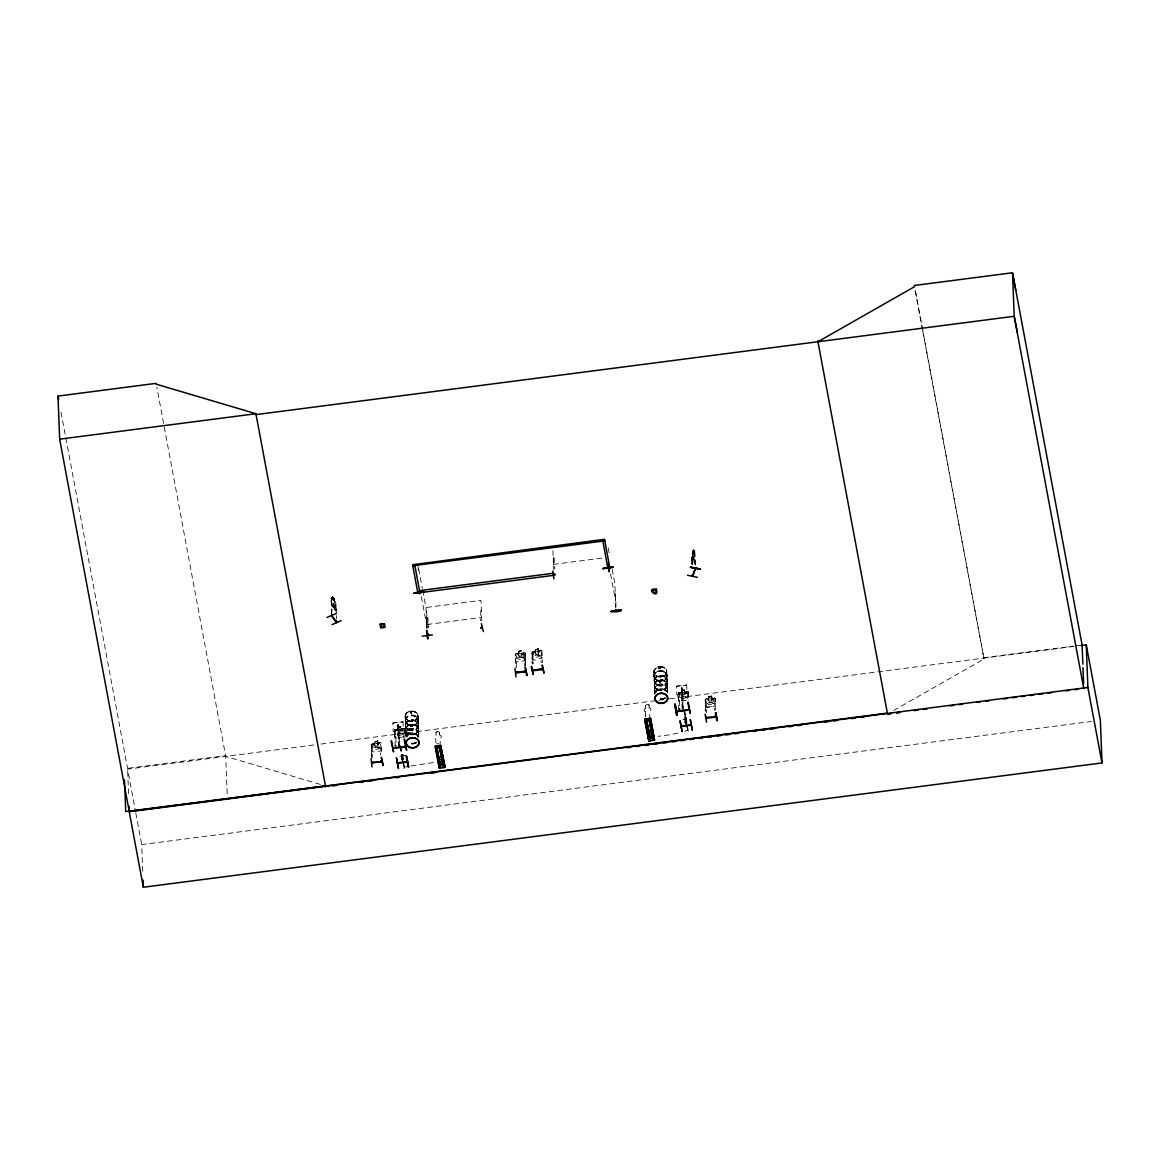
<?xml version="1.0" encoding="UTF-8"?>
<svg xmlns="http://www.w3.org/2000/svg" width="1160" height="1160" viewBox="0 0 1160 1160"><rect width="100%" height="100%" fill="white"/><g stroke="black" fill="none" stroke-linecap="round" stroke-linejoin="round"><path stroke-width="0.75" stroke-dasharray="5 3.75" d="M440.002 746.416L440.379 738.108A3.437 2.117 -10.6 0 0 439.553 734.846L439.437 732.38A1.725 1.058 -10.6 0 0 437.683 731.539A1.725 1.058 -10.6 0 0 436.029 732.815L436.146 735.295A3.437 2.117 -10.6 0 0 435.565 738.731L436.189 743.618M649.586 719.243L649.962 710.935A3.437 2.117 -10.6 0 0 649.136 707.673L649.107 707.499M691.693 557.829L694.492 550.101L695.144 565.906M336.356 613.915C338.27 608.391 332.572 590.135 335.457 610M335.748 610.972L336.095 604.07M405.71 718.388L405.217 721.274M405.492 724.376L405.899 723.101L405.391 725.971M416.005 725.348C412.119 722.811 404.956 725.188 405.565 730.423M405.55 729.06L406.812 726.363M411.684 713.197L411.51 712.312L411.263 713.125M410.64 712.994L411.568 712.588M406.217 731.8L405.724 734.686M410.408 726.087L411.466 725.536M412.38 720.418L412.626 720.606M411.002 725.58L411.162 726.624L410.466 726.203M411.771 726.537L412.032 725.725L411.64 726.61M412.322 726.436L411.757 725.551M412.67 734.352C413.714 732.207 410.669 736.121 414.671 734.135M406.421 719.476C410.06 723.173 418.586 721.187 418.078 715.314M417.673 718.011L418.093 716.691M412.902 733.729L412.409 733.801A6.438 5.061 -2.2 0 0 406.45 737.165M417.745 722.462L418.165 721.172M417.934 727.175L418.426 724.289M418.195 731.423L418.601 729.915M418.267 735.889L418.76 734.41L417.47 736.991A6.525 5.133 -2.2 0 0 413.003 728.857A6.525 5.133 -2.2 0 0 406.247 736.078M653.936 675.381L654.457 673.916M654.124 680.093L654.632 678.615M654.298 684.588C655.052 679.89 661.113 678.73 664.752 680.876M660.315 668.116L659.359 668.58L660.199 668.769M654.457 688.808L654.965 687.329M666.275 690.664L667.188 691.838A6.525 5.133 -2.2 0 0 660.228 688.895A6.525 5.133 -2.2 0 0 654.675 693.462L655.937 690.939M654.646 693.506L655.154 692.027M660.533 676.12L661.316 675.758M660.924 676.004L661.62 676.323L660.779 675.787M659.779 682.095L659.562 681.05L660.924 681.196M660.692 681.021L660.518 681.862M659.909 681.935L660.504 681.094L659.909 682.152M661.403 689.997L662.055 689.301M666.42 673.539C669.073 666.449 656.952 663.911 654.197 669.856C651.558 676.933 663.679 679.485 666.42 673.539L666.986 675.048M666.492 678.005L667.014 676.526A6.525 5.133 -2.2 0 0 657.894 671.408A6.525 5.133 -2.2 0 0 656.574 680.253A6.525 5.133 -2.2 0 0 666.971 676.57M666.681 682.703L667.188 681.225A6.525 5.133 -2.2 0 0 658.082 676.106A6.525 5.133 -2.2 0 0 656.763 684.951A6.525 5.133 -2.2 0 0 667.145 681.283M655.675 688.431C659.155 691.737 666.391 690.577 667.348 685.444M667.522 689.939L667.014 691.418A6.423 5.046 -2.2 0 0 660.91 684.719A6.423 5.046 -2.2 0 0 655.11 691.853L654.443 688.866M692.839 562.861C691.954 561.933 692.868 545.011 693.506 552.087L694.042 555.393L692.766 560.759L692.607 552.29M693.448 549.84L692.404 552.377M692.636 552.986L693.173 550.739M692.549 555.162L693.404 552.711M692.694 559.077L693.564 556.684M691.838 563.325L692.274 564.746L694.71 555.741M691.954 558.424L692.303 566.036M694.884 551.551L695.405 565.196M335.791 611.102L336.313 609.667M524.291 660.736L525.335 658.561M541.14 658.721C545.707 653.82 532.918 664.622 532.15 657.778M684.661 689.837L684.762 692.027L686.445 692.418L686.589 696.333L684.98 698.233L681.848 698.639L680.108 697.174L679.963 693.26L681.616 692.346L679.282 692.737C676.672 694.303 678.034 698.943 679.528 701.133L687.401 700.118L688.446 697.798L688.228 691.621L687.227 691.751L687.619 700.611M705.468 705.323L706.571 707.281L714.444 706.266L715.502 703.932L715.299 698.392L706.266 698.726L705.251 699.697L705.686 711.5M406.29 713.139L405.058 717.01L407.667 720.375A6.452 5.061 -2.2 0 0 417.977 716.75A6.452 5.061 -2.2 0 0 409.001 711.486A6.452 5.061 -2.2 0 0 407.711 720.215A6.452 5.061 -2.2 0 0 417.977 716.59A6.452 5.061 -2.2 0 0 409.016 711.631A6.452 5.061 -2.2 0 0 407.711 720.375M405.637 718.504L406.493 717.286M405.811 723.216L406.682 721.984M412.423 720.969L412.699 720.984M406.145 731.931L407.015 730.698M410.887 725.667L410.915 726.479M412.191 726.624L412.119 725.624M407.189 735.396L406.334 736.629A6.525 5.133 -2.2 0 1 412.322 733.294A6.525 5.133 -2.2 0 1 418.412 736.31L417.527 735.135M416.962 723.564L418.252 719.577M418.354 736.846A6.438 5.061 -2.2 0 0 412.351 733.889L412.423 734.338M417.136 728.277L418.006 727.044M418.18 731.235L416.15 733.613M654.385 674.033L655.24 672.814M658.88 667.783L658.706 668.595M658.894 668.667L659.126 667.783L658.634 668.407M660.127 668.566L660.098 667.754M660.49 668.464L659.068 668.798M654.559 678.745L655.429 677.512M654.718 683.269L656.763 681.079L659.88 679.977M665.71 679.107L666.579 677.875M665.884 683.805L666.753 682.573M666.928 686.749C664.752 690.606 658.837 691.157 655.675 688.242M371.693 756.189L371.243 744.299L380.088 742.4L381.307 743.082L381.698 754.885M371.258 744.401L374.695 743.27L374.491 741.023L377.855 740.674L377.826 742.864L380.088 742.4M403.97 737.398L403.578 728.538L404.579 728.408L404.695 734.672L403.738 736.904L395.85 737.832L394.733 735.875L394.516 730.249L403.39 728.437M532.367 663.955L531.918 652.065L540.763 650.165L541.981 650.847L540.72 650.252M531.933 652.152L535.369 651.035L535.151 648.788L538.515 648.353L538.501 650.629L540.763 650.165M678.194 693.549L679.209 692.578L687.039 691.65L684.762 692.027M705.352 699.712L706.266 698.726M406.304 713.125C409.538 709.702 416.745 710.37 418.078 715.299M406.812 726.348L409.465 724.652A6.409 5.032 -2.2 0 1 418.426 729.698A6.452 5.061 -2.2 0 1 408.218 733.424A6.452 5.061 -2.2 0 1 409.509 724.696A6.452 5.061 -2.2 0 1 418.485 729.799A6.409 5.032 -2.2 0 1 408.248 733.294A6.409 5.032 -2.2 0 1 409.538 724.623M417.339 732.438L414.685 734.323M659.344 681.239L659.359 682.196M660.881 682.051L659.416 682.08M335.428 606.839L334.66 607.361L333.123 605.215L332.094 598.473L332.891 598.923L331.107 597.269L331.949 616.322M405.666 730.148L406.043 731.742M893.751 710.428L984.028 658.967L915.414 290.826M535.354 650.948L533.702 651.862L533.846 655.777L535.587 657.241L538.718 656.836L540.328 654.936L540.183 651.021L538.486 650.542M374.578 743.212L373.027 744.096L373.186 748.011L374.926 749.476L378.044 749.07L379.668 747.17L379.509 743.255L377.812 742.777M410.495 712.385L411.307 712.965M409.959 712.791L411.452 713.24M411.278 713.458L411.611 712.211M410.48 726.479L411.974 726.653M332.833 598.777L332.746 596.675L333.21 607.318M331.601 597.255L335.544 602.562M334.298 599.024L332.644 596.718M331.267 597.327L331.919 605.694L335.936 611.073M332.006 605.65L331.441 602.852M331.426 613.988L331.151 598.487L332.064 611.073M331.601 599.125L330.846 598.633M335.704 605.52L335.574 604.751L335.907 610.639M410.64 712.312L411.365 712.443M411.002 725.449L411.757 725.421M657.735 666.986L659.373 666.594M659.228 667.565L660.185 667.609M411.757 726.754L412.003 726.218M553.436 564.398L602.649 558.018M427.141 624.5L481.632 617.439M518.621 653.196L518.418 650.963L521.768 650.528L521.855 652.703L523.436 653.196L523.595 657.111L521.971 658.996L518.853 659.402L517.113 657.952L516.954 654.023L518.607 653.109L515.185 654.327L515.692 667.827M525.625 664.825L525.219 652.935L521.753 652.79L521.652 650.615M516.098 655.487L515.171 655.603L516.157 655.762L516.736 671.118M524.262 654.428C525.915 653.298 523.102 663.607 524.712 666.376M531.918 653.442C533.527 652.326 530.714 660.953 532.309 663.679M540.995 652.268C542.604 651.151 539.85 660.054 541.445 662.78M392.82 723.014L403.071 721.853L392.82 723.014L393.182 731.699L403.39 730.379L403.027 721.679M676.468 686.227L686.72 685.067L676.468 686.227L676.831 694.927L687.053 693.593L686.691 684.908M398.3 725.348L397.895 724.579L398.025 725.391M398.547 746.359L397.648 724.942L398.634 724.812L399.692 747.808M682.196 709.572L681.297 688.17L682.298 688.039L682.602 689.707L681.659 690.939L682.298 688.039M681.674 688.605L681.543 687.793L681.964 688.576M397.764 726.102L398.62 726M681.428 689.33L682.268 689.214M398.953 726.479L397.952 726.61L398.764 746.141M682.355 707.586L681.674 689.808L682.602 689.707L683.341 711.022M401.113 726.537L397.764 726.972L401.113 726.537L401.099 728.799L404.637 728.741M684.762 689.75L681.413 690.186L684.791 689.837L684.85 691.853M397.996 727.726L398.997 727.596L398.677 725.928L397.691 726.058L397.996 727.726L397.648 724.942M395.632 729.51L397.982 729.205L396.314 730.032L396.459 733.961L398.199 735.411L401.331 735.005L402.94 733.12L402.796 729.205L401.084 728.712L401.012 726.624M688.286 691.954L687.227 691.751M397.982 729.814L401.113 729.408L401.259 733.337L398.141 733.743M681.645 693.042L684.762 692.636L684.922 696.551L681.79 696.957M128.557 793.788L127.571 768.326L225.707 755.595L227.287 796.92M983.985 657.72L1073.188 646.163M1074.972 645.932L1080.322 645.236M313.765 744.981L127.6 769.123L135.488 811.246M320.957 744.053L656.908 700.495M658.691 700.263L667.682 699.088M669.479 698.856L1077.278 645.975M708.601 696.478L711.82 695.899L711.921 698.088M705.236 700.988C706.846 699.871 704.033 708.499 705.628 711.211M714.313 699.799C715.923 698.683 713.154 707.6 714.763 710.312M371.243 745.677C372.911 744.532 370.098 754.841 371.708 757.611M380.335 744.503C381.93 743.386 379.175 752.289 380.77 755.015M394.995 745.314L396.125 745.155M678.643 708.528L679.861 708.818L678.702 709.007M398.431 745.242L399.417 745.126M706.571 707.281L714.444 706.266M437.161 743.763L438.755 743.748M401.433 759.974L401.723 754.551L401.998 759.902M402.679 763.091L402.853 754.406L402.491 759.8M685.009 723.173L685.371 717.764L685.589 724.347M686.778 722.97L686.517 717.62L686.343 726.305M404.825 755.421L399.446 756.291L406.638 755.363M686.676 718.866L683.095 719.519L686.72 719.098M685.603 720.606L684.327 713.821M404.608 767.093L404.086 768.239L404.608 767.093A339.039 89.001 -16.4 0 1 407.841 766.542M686.502 724.594L688.3 731.38L687.691 730.394A147.479 130.254 -43.2 0 1 684.458 731.351M142.738 871.247L141.709 844.596L1091.386 721.462M678.832 710.253L678.208 692.853L679.195 692.723L679.818 710.123M395.168 747.026L394.545 729.625L395.546 729.51L396.169 746.909M553.218 557.989C554.611 555.712 552.16 565.993 553.596 567.849M615.481 593.05L616.047 607.84M480.399 610.58C481.995 609.478 479.239 618.005 480.834 620.716M426.677 627.546L426.286 617.686L427.764 617.41L428.185 627.546M427.808 617.686L426.837 617.526M410.814 721.317L412.51 721.274M411.133 724.478L412.829 724.434M413.018 734.526L409.654 734.265M413.033 734.715L406.928 732.902M654.414 685.836L655.675 688.416M661.577 679.745L664.738 680.688L667.333 684.24M412.829 724.217L417.223 726.261M691.795 563.426L692.143 564.717M711.79 698.073L713.501 698.566L713.646 702.481L712.037 704.381L708.905 704.773L707.165 703.322L707.02 699.408L708.673 698.479L708.47 696.333L711.834 695.986L711.805 698.16M320.334 784.435L225.736 756.407L156.788 386.918M662.722 666.855L664.216 667.478M660.359 681.021L661.127 681.761M409.668 734.425L406.029 731.554M714.024 697.784L715.299 698.392L715.691 710.196M665.579 672.539L666.492 673.728M665.753 677.251L666.666 678.426M665.985 681.616L667.333 684.052L667.493 688.46M666.101 685.952L667.014 687.14M654.457 678.194L655.371 679.368M655.559 684.081L654.11 680.151M416.832 717.01L417.745 718.199M417.005 721.723L417.919 722.898M417.238 726.087L418.122 727.422M417.353 730.423L418.267 731.612M405.71 722.651L406.623 723.84M405.899 727.363L406.812 728.553M332.906 599.618L334.457 601.764M333.065 603.548L334.602 605.694M678.499 699.074L679.586 700.973M532.237 657.676L533.339 659.663M394.748 735.962L395.951 737.832M666.579 678.281L667.159 679.76M653.964 676.802L653.95 675.453L654.559 678.324M654.791 687.271L654.284 684.414M417.76 718.228L418.238 719.519M417.643 718.054L418.108 719.316M418.412 724.217L417.832 722.752L418.282 724.029M418.108 727.233L418.615 730.089M418.615 732.728L418.151 731.467L418.789 734.338M405.217 721.332L405.811 722.796M405.405 726.044L405.986 727.509M405.739 734.744L406.319 736.208A6.423 5.046 -2.2 0 1 412.162 729.19A6.423 5.046 -2.2 0 1 418.238 736.005M915.124 290.275L922.432 329.368M922.765 331.151L984.028 658.967M682.645 690.809L682.24 688.141L683.051 709.471M681.297 688.17L681.616 689.837M684.385 709.833L688.257 731.365M684.748 712.559L686.705 722.839M686.981 724.521L688.3 731.38M683.863 709.876L686.459 723.579M686.735 725.261L687.735 731.452M683.617 709.195L686.14 722.912M679.209 692.578L678.208 692.853M649.02 705.207L649.049 705.367A1.725 1.058 -10.6 0 0 647.309 704.526A1.725 1.058 -10.6 0 0 645.641 705.816L645.612 705.642A1.725 1.058 -10.6 0 1 647.265 704.352A1.725 1.058 -10.6 0 1 649.02 705.207L649.136 707.673M645.699 707.948L645.728 708.107A3.437 2.117 -10.6 0 0 645.149 711.558L645.772 716.43M645.149 711.558L645.728 716.271M608.217 547.897L609.203 553.218M612.204 569.226L614.858 583.451L615.699 607.884M610.523 573.837L615.51 600.503M525.466 658.648L524.392 660.895L516.519 661.91L515.388 659.866L515.301 654.341L516.258 653.413L524.03 652.428M418.716 568.922L422.37 588.482M422.704 590.266L426.024 608.043L426.793 628.27M421.355 596.646L426.677 625.095M439.437 732.38L439.553 734.846M436.029 732.815L436.059 732.99A1.725 1.058 -10.6 0 1 437.726 731.699A1.725 1.058 -10.6 0 1 439.466 732.54M400.49 745.938L403.288 760.293M403.375 761.322L404.651 768.166M400.447 745.923L403.013 759.597M400.258 746.678L404.086 767.195M399.968 745.981L402.491 759.684M402.853 761.366L404.086 768.239M395.56 729.365L394.545 729.625M394.516 730.249L394.864 735.933M381.524 748.722L380.465 750.955L372.592 751.97L371.476 750.027M61.002 412.104L127.571 768.326M135.807 813.001L141.709 844.596M426.286 617.686L427.155 628.227M706.164 700.857L706.614 712.805M694.347 550.188L694.797 565.833M693.346 549.811L693.709 560.41M692.303 558.511L692.563 565.326M691.621 557.742L691.954 565.964M688.228 691.621L688.62 700.48M686.517 717.62L686.865 726.203M684.85 717.866L685.082 723.188M679.774 708.383L679.818 709.441M666.652 670.799L666.826 674.743M666.855 675.526L667 679.441M667.043 680.224L667.333 688.155M667.362 688.938L667.522 692.853M653.964 672.438L654.08 676.382M654.124 677.179L654.269 681.094M654.312 681.877L654.602 689.808M654.632 690.591L654.791 694.507M645.612 705.642L645.728 708.107M554.103 557.597L554.538 569.096M552.899 550.753L553.61 569.212M541.966 650.76L542.372 662.65M532.846 653.327L533.281 663.839M525.117 652.978L525.639 666.26M481.762 620.6L480.979 600.372L426.488 607.434L427.272 627.661M427.764 617.41L428.141 627.27M418.049 565.37L418.238 570.488M417.904 715.27L418.078 719.2M418.108 719.997L418.252 723.913M418.296 724.696L418.586 732.627M418.615 733.41L418.774 737.325M405.217 716.909L405.333 720.853M405.376 721.65L405.522 725.565M405.565 726.348L405.855 734.265M405.884 735.063L405.971 737.02M404.579 728.408L404.971 737.267M402.853 754.406L403.201 762.99M398.634 724.812L399.402 746.242M372.172 745.561L372.635 757.494M336.414 615.612L336.545 619.019M335.574 604.751L335.776 609.855M334.341 598.98L334.805 609.493M667.508 688.533L667.536 689.881M667.174 679.818L667.203 681.166M411.06 766.006A339.039 89.001 -16.4 0 1 433.245 762.598M677.947 733.033A147.479 130.254 -43.2 0 1 658.257 736.281M407.116 736.977A6.525 5.133 -2.2 0 1 407.754 730.061A6.525 5.133 -2.2 0 1 416.585 729.828A6.525 5.133 -2.2 0 1 417.484 736.702M407.174 736.658A6.438 5.061 -2.2 0 1 407.812 729.828A6.438 5.061 -2.2 0 1 416.512 729.611A6.438 5.061 -2.2 0 1 417.397 736.397M416.44 742.849A6.438 5.061 -2.2 0 1 408.596 743.053M416.483 742.632A6.525 5.133 -2.2 0 1 408.523 742.835M406.363 736.861A6.525 5.133 -2.2 0 1 412.337 733.54A6.525 5.133 -2.2 0 1 418.426 736.542M416.469 742.385A6.525 5.133 -2.2 0 1 408.523 742.588M416.397 742.052A6.423 5.046 -2.2 0 1 408.566 742.255M406.435 736.383A6.423 5.046 -2.2 0 1 412.322 733.105A6.423 5.046 -2.2 0 1 418.31 736.063M665.231 698.16A6.525 5.133 -2.2 0 1 658.764 699.001M654.689 693.695A6.525 5.133 -2.2 0 1 655.11 692.389M655.937 691.215A6.525 5.133 -2.2 0 1 667.174 692.085M655.878 692.752A6.525 5.133 -2.2 0 1 660.054 684.429A6.525 5.133 -2.2 0 1 667.058 691.302M665.144 697.58A6.423 5.046 -2.2 0 1 658.779 698.407M654.776 693.187A6.423 5.046 -2.2 0 1 660.228 688.707A6.423 5.046 -2.2 0 1 667.058 691.592M665.216 697.914A6.525 5.133 -2.2 0 1 658.75 698.755M655.864 692.505A6.525 5.133 -2.2 0 1 660.04 684.197A6.525 5.133 -2.2 0 1 667.058 691.055M655.922 692.187A6.438 5.061 -2.2 0 1 656.56 685.357A6.438 5.061 -2.2 0 1 665.26 685.139A6.438 5.061 -2.2 0 1 666.144 691.925M665.188 698.378A6.438 5.061 -2.2 0 1 658.808 699.204M656.024 691.534A6.438 5.061 -2.2 0 1 666.246 691.259M379.407 748.229L376.42 746.648L373.592 749.056L375.68 746.271L373.491 744.154L376.318 745.72L379.102 743.415L377.072 746.112L379.407 748.229M402.694 734.164L399.692 732.583L396.865 735.005L398.967 732.221L396.778 730.089L399.605 731.655L402.375 729.365L400.345 732.062L402.694 734.164M523.334 658.155L520.347 656.574L517.519 658.996L519.608 656.212L517.418 654.08L520.26 655.646L523.029 653.355L521 656.053L523.334 658.155M540.082 655.995L537.095 654.414L534.267 656.821L536.355 654.037L534.165 651.92L536.993 653.486L539.777 651.18L537.747 653.877L540.082 655.995M686.343 697.392L683.341 695.812L680.514 698.218L682.616 695.434L680.427 693.317L683.254 694.884L686.038 692.578L684.009 695.275L686.343 697.392M713.4 703.54L710.399 701.945L707.571 704.366L709.673 701.582L707.484 699.451L710.312 701.017L713.096 698.726L711.051 701.423L713.4 703.54M655.762 686.227L654.892 687.46L655.777 686.241M521.115 651.035L519.129 651.992L521.115 651.035M537.848 648.861L535.876 649.817L537.848 648.861M521.768 653.413L518.636 653.805L518.781 657.735L521.913 657.328L521.768 653.413M538.501 651.238L535.384 651.644L535.529 655.559L538.66 655.154L538.501 651.238M400.461 727.044L398.474 728.001L400.461 727.044M684.11 690.258L682.138 691.215L684.11 690.258M711.167 696.406L709.18 697.363L711.167 696.406M377.188 741.095L375.202 742.052L377.188 741.095M711.82 698.784L708.688 699.19L708.847 703.105L711.979 702.699L711.82 698.784M377.841 743.473L374.709 743.879L374.854 747.794L377.986 747.388L377.841 743.473M688.228 692.158L687.024 691.563L688.242 692.245M334.08 598.937L333.094 597.559L334.08 598.937M667.014 676.454L667 675.105L667 676.454A6.525 5.133 -2.2 0 1 656.574 680.007A6.525 5.133 -2.2 0 1 657.879 671.161A6.525 5.133 -2.2 0 1 666.957 676.338M408.074 729.64A6.438 5.061 -2.2 0 0 418.325 726.015A6.438 5.061 -2.2 0 0 409.378 720.925A6.438 5.061 -2.2 0 0 408.074 729.64M408.015 729.423A6.525 5.133 -2.2 0 0 418.397 725.754A6.525 5.133 -2.2 0 0 409.335 720.577A6.525 5.133 -2.2 0 0 408.015 729.423M407.754 720.577A6.409 5.032 -2.2 0 0 417.934 716.981A6.409 5.032 -2.2 0 0 409.045 711.907A6.409 5.032 -2.2 0 0 407.754 720.577M407.827 724.71A6.525 5.133 -2.2 0 0 418.224 721.041A6.525 5.133 -2.2 0 0 409.147 715.879A6.525 5.133 -2.2 0 0 407.827 724.71M408.059 728.842A6.423 5.046 -2.2 0 0 418.282 725.232A6.423 5.046 -2.2 0 0 409.349 720.142A6.423 5.046 -2.2 0 0 408.059 728.842M407.899 724.928A6.423 5.046 -2.2 0 0 418.122 721.317A6.423 5.046 -2.2 0 0 409.204 716.227A6.423 5.046 -2.2 0 0 407.899 724.928M408.001 729.176A6.525 5.133 -2.2 0 0 418.397 725.508A6.525 5.133 -2.2 0 0 409.321 720.346A6.525 5.133 -2.2 0 0 408.001 729.176M407.827 724.478A6.525 5.133 -2.2 0 0 418.209 720.809A6.525 5.133 -2.2 0 0 409.132 715.633A6.525 5.133 -2.2 0 0 407.827 724.478M407.87 724.144A6.438 5.061 -2.2 0 0 418.108 720.519A6.438 5.061 -2.2 0 0 409.161 715.43A6.438 5.061 -2.2 0 0 407.87 724.144M408.233 733.773A6.452 5.061 -2.2 0 0 418.499 730.148A6.452 5.061 -2.2 0 0 409.524 725.043A6.452 5.061 -2.2 0 0 408.233 733.773M408.276 733.99A6.409 5.032 -2.2 0 0 418.455 730.394A6.409 5.032 -2.2 0 0 409.552 725.319A6.409 5.032 -2.2 0 0 408.276 733.99M656.821 685.168A6.438 5.061 -2.2 0 0 667.072 681.543A6.438 5.061 -2.2 0 0 658.126 676.454A6.438 5.061 -2.2 0 0 656.821 685.168M656.966 689.127A6.452 5.061 -2.2 0 0 667.232 685.487A6.452 5.061 -2.2 0 0 658.271 680.384A6.452 5.061 -2.2 0 0 656.966 689.127M656.458 675.903A6.452 5.061 -2.2 0 0 666.725 672.278A6.452 5.061 -2.2 0 0 657.764 667.174A6.452 5.061 -2.2 0 0 656.458 675.903M656.995 688.822A6.409 5.032 -2.2 0 0 667.174 685.226A6.409 5.032 -2.2 0 0 658.285 680.151A6.409 5.032 -2.2 0 0 656.995 688.822M656.502 676.106A6.409 5.032 -2.2 0 0 666.681 672.51A6.409 5.032 -2.2 0 0 657.792 667.435A6.409 5.032 -2.2 0 0 656.502 676.106M656.807 684.371A6.423 5.046 -2.2 0 0 667.029 680.76A6.423 5.046 -2.2 0 0 658.097 675.671A6.423 5.046 -2.2 0 0 656.807 684.371M656.647 680.456A6.423 5.046 -2.2 0 0 666.87 676.846A6.423 5.046 -2.2 0 0 657.952 671.756A6.423 5.046 -2.2 0 0 656.647 680.456M656.749 684.704A6.525 5.133 -2.2 0 0 667.145 681.036A6.525 5.133 -2.2 0 0 658.068 675.874A6.525 5.133 -2.2 0 0 656.749 684.704M656.618 679.673A6.438 5.061 -2.2 0 0 666.855 676.048A6.438 5.061 -2.2 0 0 657.909 670.958A6.438 5.061 -2.2 0 0 656.618 679.673M657.024 689.518A6.409 5.032 -2.2 0 0 667.203 685.923A6.409 5.032 -2.2 0 0 658.3 680.847A6.409 5.032 -2.2 0 0 657.024 689.518M656.98 689.315A6.452 5.061 -2.2 0 0 667.246 685.69A6.452 5.061 -2.2 0 0 658.271 680.587A6.452 5.061 -2.2 0 0 656.98 689.315"/><path stroke-width="1.5" d="M419.093 592.716L419.645 593.529L419.558 592.195M426.851 634.839L428.576 634.737L427.431 634.883M427.561 633.867L427.474 635.332M607.898 567.501L608.434 568.965L608.449 567.341M616.308 610.74L615.757 609.522M687.503 575.259L697.421 577.346M695.55 568.704L695.536 567.907M695.202 567.835L694.854 569.284L695.507 567.994M690.432 567.428L700.51 569.125L690.591 566.979M692.578 574.867L692.665 576.346L695.565 568.647M608.405 567.066L608.507 568.791M371.795 762.743L382.017 761.424M371.968 762.018L371.968 763.077L372.911 762.149M381.075 761.453L382.046 761.076M524.943 671.452L525.987 671.64M532.469 670.509L542.43 668.508M541.546 669.335L542.721 668.841M705.788 718.054L706.947 718.228L706.672 717.228M427.054 634.839L427.518 635.317M553.726 574.78C556.452 574.04 553.189 576.274 553.798 574.142M331.455 615.8L331.47 615.076L331.977 615.96M331.76 615.481L331.949 616.322L331.731 614.858M336.69 621.702C336.385 621.818 335.82 623.37 336.356 621.209M336.675 622.441L331.861 615.554M514.909 668.769L515.983 676.846M428.04 638.696L426.662 630.373L427.605 638.768M690.476 567.269L700.35 569.183M371.896 762.729L381.959 761.714L381.988 760.801M381.93 761.743L381.756 760.742M515.707 672.061L525.944 671.35M705.99 717.982C709.746 715.676 717.184 718.678 715.038 716.14M715.749 716.053L715.851 717.112L716.024 716.387M428.373 634.796L428.504 634.012M331.499 615.786L336.371 622.572L336.212 621.18M380.045 624.24L380.741 627.98L385.236 627.197L384.409 623.674L380.045 624.24L384.409 623.732M427.431 635.419L427.358 633.969M607.927 568.125L608.043 568.298M435.812 746.301L435.087 746.373L439.205 768.051M436.146 746.257L440.205 767.92L436.073 746.242L436.87 746.127L440.51 767.717M439.19 745.851L439.988 745.749L443.976 767.456L439.22 745.865L443.265 767.529M440.263 745.749L444.265 767.398L440.568 745.416L445.034 767.282L440.583 745.532L444.962 767.326L439.132 768.036M440.118 767.906L440.93 767.789M443.236 767.514L444.048 767.413M644.742 719.214L648.788 740.877L644.67 719.186L650.572 718.432L654.544 740.138L650.542 718.461M646.453 718.953L650.441 740.66L646.453 718.953L645.105 718.997M649.788 718.562L653.95 740.211L649.165 718.374L652.848 740.355L653.631 740.24L649.455 718.605L650.151 718.243L654.211 740.022M648.715 740.863L654.617 740.109M649.397 740.776L645.047 718.881L649.063 740.689M649.832 740.732L645.685 719.07L650.383 740.645M817.96 341.736L914.457 286.723L914.413 285.476L1012.535 272.76L1082.106 645.003L1082.889 664.173M515.895 671.945L515.808 673.003L516.635 672.481M428.475 634.824L427.663 634.926M336.125 613.524L327.033 617.439M332.094 624.602L341.171 620.615M435.522 746.184L439.93 767.92L435.885 746.257M439.48 767.862L435.464 746.068L440.583 745.416M648.846 718.692L652.949 740.341M650.049 740.558L646.105 718.881M653.167 740.167L649.165 718.374M531.193 666.681L533.208 674.293M533.092 674.627L531.657 666.333M371.012 758.553L372.012 766.919M552.885 570.88L553.943 578.941M695.217 568.458L692.346 576.201L692.245 575.476M533.455 670.712L533.586 669.914M715.851 717.068L706.063 718.345M554.697 574.983L554.001 575.113M516.707 672.93L516.606 671.857M532.556 669.871L532.527 670.784L533.499 670.378M887.371 713.11L129.238 811.42L59.653 439.176L58 396.082L156.121 383.351L156.165 384.163L255.911 413.714L256.084 414.599L1014.202 316.288L1012.535 272.76M59.653 439.176L256.055 413.7L256.215 414.584M553.9 574.04L553.856 575.316L417.861 592.948L412.583 564.731L604.577 539.298M553.538 573.228L419.543 590.6M609.855 567.515L607.884 568.313L602.881 541.111M656.284 589.135C643.974 587.699 659.938 600.488 656.284 589.178M541.966 665.318L544.025 673.25L542.517 665.216M515.924 672.974L525.886 671.654L525.915 670.741M527.264 675.395L525.204 667.145L526.712 675.497M1080.859 645.511L1086.253 644.815L1100.361 720.288L1102 762.932L143.347 887.24L129.238 811.768L129.035 806.128M391.036 741.008L393.574 751.941L391.572 740.907M404.101 739.312L406.638 750.244L404.623 739.225M675.221 704.135L677.237 715.154L674.699 704.54M687.75 702.525L690.287 713.458L688.286 702.438M392.82 748.026L405.333 746.402M676.468 711.254L688.982 709.63M392.892 748.476L405.42 746.852L405.318 746.054M676.555 711.689L689.069 710.065L688.982 709.267M676.672 715.227L675.207 704.468M435.885 748.272L440.988 747.62M645.467 721.1L650.572 720.447M705.062 714.197L706.556 722.187M715.851 712.791L717.344 720.795L715.836 712.762M406.623 756.407L408.668 767.093L406.667 756.421M690.33 719.649L692.317 730.307L690.287 719.62M397.416 762.86L407.059 761.612M681.065 726.087L690.707 724.826M437.639 757.712L442.743 757.045M647.222 730.539L652.326 729.872M397.488 763.309L407.146 762.062M681.152 726.523L690.794 725.275M383.351 765.484L381.307 757.205L382.873 765.498M438.045 759.916L443.163 759.249M647.628 732.728L652.746 732.076M438.422 761.859L443.526 761.207M648.005 734.686L653.109 734.019M438.828 764.063L443.947 763.396M648.411 736.89L653.529 736.223M439.103 765.528L444.208 764.875M648.687 738.354L653.79 737.688M129.238 811.768L1087.891 687.46L1086.253 644.815M332.833 785.914L336.414 785.436M359.76 782.42L363.356 781.956M368.735 781.26L372.331 780.782M395.661 777.765L399.257 777.302M431.563 773.111L435.159 772.647M627.241 747.736L630.822 747.272M636.216 746.576L639.798 746.097M645.192 745.402L648.774 744.938M654.167 744.241L657.749 743.778M663.143 743.082L666.725 742.617M672.118 741.907L675.7 741.443M681.094 740.747L684.675 740.283M690.07 739.587L693.651 739.123M699.045 738.427L702.626 737.963M708.02 737.252L711.602 736.788M716.996 736.092L720.577 735.628M725.971 734.933L729.553 734.468M734.947 733.773L738.529 733.294M752.898 731.438L756.48 730.974M761.873 730.278L765.455 729.814M770.849 729.118L774.431 728.639M788.8 726.784L792.381 726.32M797.776 725.624L801.357 725.159M824.702 722.129L828.284 721.665M833.678 720.969L837.259 720.505M851.629 718.635L855.21 718.171M860.604 717.475L864.185 717.01M887.531 713.98L891.097 713.516L887.531 713.98L817.785 340.866M949.967 705.889L953.549 705.425M958.899 704.729L962.466 704.265M976.735 702.409L980.302 701.945M985.652 701.264L989.219 700.799M1003.502 698.943L1007.068 698.479M1012.419 697.784L1015.986 697.32M1021.337 696.624L1024.904 696.159M1030.254 695.478L1033.835 695.014M1039.186 694.318L1042.753 693.854M1048.103 693.158L1051.67 692.694M1065.938 690.852L1069.505 690.389M1074.87 689.692L1078.438 689.228M325.481 785.958L125.715 811.551L124.497 779.839M602.968 568.574L613.205 567.312M602.982 568.734L613.19 567.08L602.968 568.356M414.076 592.876L424.357 591.673L414.149 593.326M414.135 593.166L424.357 591.673M609.159 571.837L607.724 563.47L609.203 571.474M481.4 623.645L483.387 631.548M611.015 611.639C628.807 607.303 620.339 613.393 610.986 611.305M610.986 611.566L621.209 610.029M481.081 627.98L482.111 627.168M422.167 636.173L432.404 634.955M525.712 671.307L525.683 670.683M443.642 767.326L439.582 745.546M715.372 712.791L716.822 720.519M482.082 627.502L481.139 627.937M419.441 592.659L419.195 593.5M427.039 635.433L426.923 634.114M332.311 616.076L332.282 615.452M1012.579 273.992L1015.754 290.174M1017.378 332.456L1014.202 316.288L1083.788 688.533M1087.891 687.46L1102 762.932M674.699 704.221L676.686 714.893M604.592 539.835L609.87 568.052M553.566 573.765L553.856 575.316M516.751 672.553L516.736 671.93M436.464 745.938L440.568 767.717M406.145 756.465L408.146 767.137M255.911 413.714L325.656 786.842M58 396.082L58.667 399.649M608.318 567.704L608.42 568.878M1082.976 667.638L1083.643 683.544M714.952 716.242L714.923 717.155M705.962 717.315L706.063 718.388L705.86 717.416M695.029 567.979L694.898 569.328M676.483 710.891L676.555 711.674M607.535 567.501L607.463 567.095M604.867 540.85L412.858 565.746M554.611 573.953L554.712 575.026M542.663 668.566L542.547 669.581L532.628 670.77L532.643 669.784M541.72 668.595L541.836 669.668L541.633 668.697M533.353 669.683L533.455 670.755M524.972 670.77L525.088 671.843L524.784 671.06M481.835 626.821L481.226 627.98M428.272 633.78L428.373 634.839M419.833 592.165L414.845 565.486M419.412 592.049L419.601 593.558M392.834 747.663L392.892 748.446M372.679 761.917L372.78 762.99M371.882 762.106L371.852 763.019M143.086 880.135L143.347 887.24M381.205 624.863L381.35 626.893L383.148 627.154L384.366 626.066L383.786 624.703L381.205 624.863M653.065 590.309L653.225 592.339L655.023 592.615L656.241 591.513L655.661 590.15L653.065 590.309M396.459 757.755L398.446 768.413L396.415 757.727M680.108 720.969L682.109 731.641L680.064 720.954M900.015 712.356L896.448 712.82L900.015 712.385M917.864 710.05L914.297 710.514L917.864 710.094M926.782 708.89L923.215 709.354L926.796 708.948M381.161 761.903L380.959 760.931L381.161 761.903M408.74 747.011A6.452 5.061 -2.2 0 0 419.007 743.371A6.452 5.061 -2.2 0 0 410.031 738.108A6.452 5.061 -2.2 0 0 408.726 746.852A6.452 5.061 -2.2 0 0 418.992 743.227A6.452 5.061 -2.2 0 0 410.031 738.267A6.452 5.061 -2.2 0 0 408.74 747.011M657.488 702.539A6.452 5.061 -2.2 0 0 667.754 698.914A6.452 5.061 -2.2 0 0 658.779 693.796A6.452 5.061 -2.2 0 0 657.488 702.539M657.502 702.235A6.409 5.032 -2.2 0 0 667.682 698.639A6.409 5.032 -2.2 0 0 658.793 693.564A6.409 5.032 -2.2 0 0 657.502 702.235"/></g></svg>
